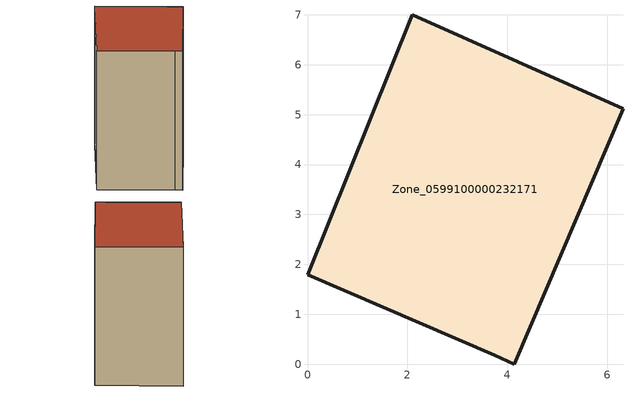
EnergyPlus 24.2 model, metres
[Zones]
Zone_0599100000232171
 floor ground (C_G): 0,1.79 2.1,7 6.32,5.12 4.14,0 3.75,0.18 z0.14
 wall outside (C_F): 4.14,0 6.32,5.12 2.1,7 0,1.79 3.75,0.18 4.14,0 z0.14:8.12
 roof outside (C_R): 2.1,7 0,1.79 3.75,0.18 4.14,0 6.32,5.12 z8.12
[BUILDING]
Pand.0599100000232171: North Axis=0; Terrain=City; Loads Convergence Tolerance Value=0.04; Temperature Convergence Tolerance Value=0.4; Solar Distribution=FullExterior; Maximum Number of Warmup Days=25; Minimum Number of Warmup Days=1
[Site:Location]
Rotterdam.The.Hague.AP_ZH_NLD Design_Conditions: Latitude=51.96; Longitude=4.45; Time Zone=1; Elevation=-4.5
[SITE:GROUNDTEMPERATURE:BUILDINGSURFACE]
18, 18, 18, 18, 18, 18, 18, 18, 18, 18, 18, 18
[MATERIAL] Thermal Absorptance=0.9; Solar Absorptance=0.7; Visible Absorptance=0.7
Name | Roughness | Thickness | Conductivity | Density | Specific Heat
G.TC.1946 | MediumSmooth | 0.15 | 1 | 540 | 1210
F.TC.1946 | Rough | 0.3 | 0.857143 | 1920 | 840
R.TC.1946 | MediumRough | 0.2 | 0.909091 | 1500 | 1000
[CONSTRUCTION]
C_G: G.TC.1946
C_F: F.TC.1946
C_R: R.TC.1946
[ZONE]
Zone_0599100000232171: Type=1; Multiplier=1; Ceiling Height=Autocalculate; Volume=Autocalculate; Floor Area=autocalculate; Part of Total Floor Area=Yes
[ZONEINFILTRATION:DESIGNFLOWRATE]
Infil_Zone_0599100000232171: Zone or ZoneList or Space or SpaceList=Zone_0599100000232171; Schedule=AlwaysOn; Design Flow Rate Calculation Method=Flow/Area; Flow Rate per Floor Area=0.003; Constant Term Coefficient=1; Temperature Term Coefficient=0; Velocity Term Coefficient=0; Velocity Squared Term Coefficient=0
[HVACTEMPLATE:ZONE:IDEALLOADSAIRSYSTEM]
Zone_0599100000232171: Maximum Heating Supply Air Temperature=50; Minimum Cooling Supply Air Temperature=13; Maximum Heating Supply Air Humidity Ratio=0.0156; Minimum Cooling Supply Air Humidity Ratio=0.0077; Heating Limit=NoLimit; Cooling Limit=NoLimit; Dehumidification Control Type=ConstantSensibleHeatRatio; Cooling Sensible Heat Ratio=0.7; Dehumidification Setpoint=60; Humidification Control Type=None; Humidification Setpoint=30; Outdoor Air Method=None; Outdoor Air Flow Rate per Person=0.00944; Outdoor Air Flow Rate per Zone Floor Area=0; Outdoor Air Flow Rate per Zone=0; Demand Controlled Ventilation Type=None; Outdoor Air Economizer Type=NoEconomizer; Heat Recovery Type=None; Sensible Heat Recovery Effectiveness=0.7; Latent Heat Recovery Effectiveness=0.65
[ZONECONTROL:THERMOSTAT]
ThermostatControl_Zone_0599100000232171: Zone or ZoneList=Zone_0599100000232171; Control Type Schedule=DualSetpointControlType; Control 1=Thermostat_Zone_0599100000232171; Temperature Difference Between Cutout And Setpoint=0
[THERMOSTATSETPOINT:DUALSETPOINT]
Thermostat_Zone_0599100000232171: Heating Setpoint Temperature Schedule=HeatingSetpoint_Zone_0599100000232171; Cooling Setpoint Temperature Schedule=CoolingSetpoint_Zone_0599100000232171
[SCHEDULE:COMPACT]
HeatingSetpoint_Zone_0599100000232171: Through: 12/31, For: AllDays, Until: 24:00, 21
CoolingSetpoint_Zone_0599100000232171: Through: 12/31, For: AllDays, Until: 24:00, 24
DualSetpointControlType: Through: 12/31, For: AllDays, Until: 24:00, 4
AlwaysOn: Through: 12/31, For: AllDays, Until: 24:00, 1
